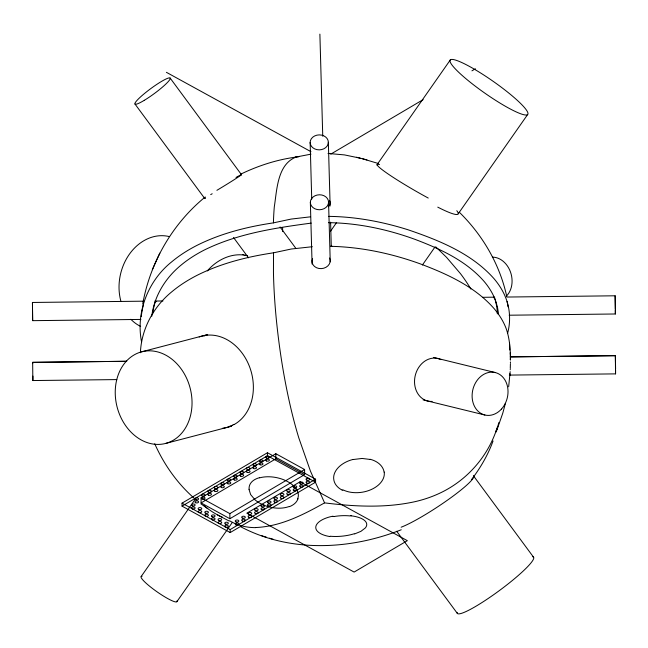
<?xml version="1.0" encoding="UTF-8"?>
<svg xmlns="http://www.w3.org/2000/svg" width="648" height="648" viewBox="0 0 648 648"><rect width="100%" height="100%" fill="white"/><g stroke="black" fill="none" stroke-linecap="round" stroke-linejoin="round"><path stroke-width="0.97" d="M510.462 360.086C510.446 349.58 509.733 338.92 506.299 328.941A156.751 89.238 -0.2 0 0 494.14 308.642C474.733 286.473 447.112 273.966 420.05 263.785C391.392 253.425 361.171 247.01 330.65 246.321M312.312 246.718L291.219 249.026L273.521 252.809L273.456 272.363A179.674 40.387 80.6 0 0 276.032 316.386C279.069 348.138 284.043 379.72 291.438 410.751A138.008 31.023 80.6 0 0 298.825 437.959L310.433 471.08L324.575 502.872C354.561 506.615 385.382 508.218 415.093 501.649A138.008 110.03 23.7 0 0 440.932 492.634C464.883 481.091 484.194 460.534 494.213 435.901A179.674 143.249 23.7 0 0 496.595 429.535M510.438 361.965L510.413 363.204M510.389 364.063L510.276 368.493M510.227 369.749L510.243 369.344M140.397 352.731C141.386 328.973 153.552 306.569 171.923 291.697A156.751 89.238 -0.2 0 1 196.765 275.481C220.733 263.372 247.074 256.754 273.521 252.809M510.162 371.644L508.656 386.783M510.243 359.664L510.454 357.024M32.659 320.614L32.449 302.462L143.726 301.182M32.87 380.498L32.902 376.083M151.786 316.248C154.151 296.176 165.402 277.968 180.889 265.275A147.525 83.981 -0.2 0 1 204.306 250.023C237.565 233.612 274.841 227.958 311.218 223.114M32.441 302.462L32.651 320.663L140.899 319.424M459.367 212.277C482.825 235.256 500.021 264.821 506.874 297.043L615.146 295.796L615.341 313.997M509.336 375.095L615.56 373.88L615.6 369.968M507.627 333.258C510.64 322.024 510.187 309.938 506.193 298.995A156.751 89.238 -0.2 0 0 494.035 278.697C471.76 253.53 439.522 240.521 408.434 229.902C382.652 221.721 355.76 216.691 328.666 216.375M142.722 303.993C150.125 262.578 172.279 224.046 204.833 197.3M496.319 431.924L498.822 422.593M505.359 403.583L502.767 413.189L497.154 429.268M297.983 498.587L297.821 499.065M495.955 431.365L497.502 426.765M493.055 440.964C488.041 454.88 480.484 467.791 471.558 479.544M159.781 253.125L152.329 269.673M330.569 231.142L336.353 222.871M376.836 164.973L450.303 59.94M141.151 576.542L195.526 498.798M176.864 601.717L232.397 522.32M422.407 265.008L435.132 246.815M458.274 213.727L527.683 114.485A47.353 7.225 35 0 0 474.036 69.012A47.353 7.225 35 0 0 465.256 78.141A47.353 7.225 35 0 0 527.683 114.485M207.303 270.953C216.959 259.573 232.64 251.942 247.641 255.774M330.78 154.127L423.136 99.63M471.93 70.835L475.421 68.777M182.039 503.14L267.438 452.741L315.576 479.172L315.584 482.169L230.186 532.567L182.048 506.129L182.039 503.14L230.178 529.57L315.576 479.172M182.048 506.129L267.446 455.738L315.584 482.169M201.074 497.826L275.837 453.713L304.609 469.517L304.633 474.611L229.878 518.724L201.099 502.921L201.074 497.826L229.854 513.629L304.609 469.517M201.099 502.921L275.854 458.808L304.633 474.611M233.944 424.383L232.681 425.096M324.575 502.872C303.345 514.739 280.616 526.484 255.822 527.529M240.829 174.101C259.062 165.313 278.681 159.068 298.809 156.743M289.211 506.493L288.465 506.752A24.826 15.017 13 0 1 255.093 499.908L250.614 494.554L248.994 489.289M401.25 529.764C350.22 549.885 290.361 552.898 240.813 526.808M354.537 533.968L360.896 531.352L365.294 527.99A24.826 10.085 -2.9 0 0 351.313 515.832M296.492 156.881C277.312 164.098 277.012 189.653 274.306 206.793A163.742 36.806 80.6 0 0 273.416 222.871C246.969 226.8 220.628 233.426 196.66 245.535A156.751 89.238 -0.2 0 0 171.817 261.752C148.173 280.503 135.554 312.409 141.612 342.152M141.345 351.896L207.692 334.579M165.937 443.354L231.304 426.287M353.281 459.513L362.127 458.452L370.105 459.44M295.002 157.237L311 154.151M273.416 222.863L291.114 219.081L310.206 216.861M332.918 516.488L333.728 516.335M154.848 301.061L162.948 300.964M482.614 297.311L494.756 297.173M509.125 315.212L615.349 313.988L615.389 310.076M116.826 379.59L32.854 380.546L32.651 362.354L126.733 361.276L32.659 362.345L32.724 363.609M328.423 222.669C357.793 223.009 386.905 229.198 414.469 239.161C439.911 248.751 465.88 260.545 484.113 281.426A147.525 83.981 -0.2 0 1 495.518 300.534L497.462 307.095L498.515 313.705M328.034 153.446L344.453 154.904L360.158 158.161M350.463 515.678L351.354 515.784M433.488 357.429L495.25 372.551M423.104 399.889L484.874 415.004M362.637 158.809L378.246 163.482M356.513 157.237L366.962 159.91M242.352 254.478L243.567 254.794M269.519 538.172L273.569 539.46M261.865 535.775L266.482 537.241M244.782 255.158L245.981 255.563M342.808 490.253L342.168 489.929M229.19 521.024L217.372 514.868M166.398 72.317L310.959 151.681M200.88 503.82L207.692 508.623M196.336 500.07C178.322 484.874 164.3 465.264 154.742 443.775M435.95 247.026L446.585 257.386L460.445 273.618A167.022 133.115 23.8 0 1 470.885 289.049M473.437 475.778L533.498 557.134M170.141 78.068L241.615 174.879M280.058 226.954L295.674 248.103M135.003 104.053L204.671 198.426M233.499 237.476L248.516 257.815M396.689 531.263L457.358 613.429M509.944 375.095L509.903 373.645M615.146 295.796L615.381 308.958M615.551 373.88L615.341 355.687L510.138 356.886L615.349 355.679L615.592 368.85M510.219 352.779L510.47 357.226M509.514 342.93L509.733 349.985M328.35 142.277A9.104 7.484 -1.6 0 1 314.717 148.91A9.104 7.484 -1.6 0 1 314.677 135.942A9.104 7.484 -1.6 0 1 328.35 142.277L330.14 205.983M330.593 222.167L331.274 246.434M328.56 202.16A9.104 7.484 -1.6 0 1 314.928 208.802A9.104 7.484 -1.6 0 1 314.879 195.834A9.104 7.484 -1.6 0 1 328.56 202.16L330.237 261.824M319.885 34.117L322.753 136.25M310.141 142.479L311.729 199.114M310.351 202.37L312.085 264.06M282.609 227.472L282.625 231.514M275.837 453.713L275.854 458.808M267.438 452.741L267.446 455.738M230.178 529.57L230.186 532.567M229.854 513.629L229.878 518.724M255.79 527.626A141.645 81.089 -61.3 0 1 229.756 520.854M249.116 489.313A26.001 15.171 15.6 0 1 259.411 477.706M297.837 499.065A25.88 15.35 11.8 0 1 289.421 506.671M259.565 477.851A25.207 14.766 11.3 0 1 287.534 481.545A25.207 14.766 11.3 0 1 297.748 498.523M370.202 459.286A26.001 18.144 -11.5 0 1 384.11 472.076M353.241 459.392A24.826 16.516 -11 0 0 333.906 480.225L334.028 480.848A25.88 17.18 -9.3 0 0 342.031 490.05M384.215 472.068A25.207 16.759 -8.4 0 1 370.931 489.685A25.207 16.759 -8.4 0 1 343.156 489.945M354.189 533.774A26.001 9.963 -5.2 0 1 330.156 536.236M333.906 516.569A25.88 10.992 -3.3 0 1 350.252 515.938M329.824 536.552A25.207 10.935 -3.7 0 1 315.811 526.784A25.207 10.935 -3.7 0 1 332.683 516.213M329.54 257.985A9.104 7.557 -5.5 0 1 321.246 268.62A9.104 7.557 -5.5 0 1 312.563 258.714M222.58 517.298A21.919 6.107 32 0 1 204.193 505.764M432.143 401.42A21.862 18.079 -76.7 0 1 415.101 376.18A21.862 18.079 -76.7 0 1 441.045 359.64M473.567 476.094A47.345 5.954 -33.3 0 1 447.314 500.264A47.345 5.954 -33.3 0 1 401.153 527.205M231.036 426.101A47.32 38.111 70.4 0 1 229.619 426.279M204.063 335.996A47.336 37.778 77.5 0 1 207.247 334.757M199.187 336.968A47.345 37.973 73.5 0 1 249.221 365.877A47.345 37.973 73.5 0 1 234.041 424.594M232.713 425.169A47.353 37.924 75.6 0 1 222.313 428.344M492.383 257.118A21.854 17.407 75.4 0 1 510.446 271.893A21.854 17.407 75.4 0 1 506.493 296.006M176.953 600.915A21.854 3.337 35 0 1 156.67 591.559A21.854 3.337 35 0 1 142.058 576.315M332.149 246.524A47.353 7.225 35 0 1 331.201 245.527M532.526 556.681A47.353 6.593 -36.4 0 1 499.543 590.45A47.353 6.593 -36.4 0 1 457.156 612.409M140.673 326.414A47.353 38.354 -76.2 0 1 130.872 319.278M120.925 301.32A47.353 38.354 -76.2 0 1 130.143 253.182A47.353 38.354 -76.2 0 1 169.185 236.569M152.58 313.745A9.202 0.891 -79.1 0 1 154.645 303.896A9.202 0.891 -79.1 0 1 156.038 301.733M493.42 297.788A9.21 1.328 80.4 0 1 495.817 302.122A9.21 1.328 80.4 0 1 497.308 313.867M141.232 316.613A9.185 0.753 -79.3 0 1 143.427 304.592M329.597 200.669A9.226 6.334 -3.5 0 1 328.285 206.761M507.052 301.49A9.234 1.361 81.4 0 1 508.032 306.828M205.554 198.272A21.935 1.96 -33.9 0 1 205.303 197.008M212.196 193.752A21.635 0.632 -31.3 0 1 210.705 194.611M236.018 177.447A21.951 0.64 -31.3 0 1 238.586 176.807A21.951 0.64 -31.3 0 1 216.894 190.318M428.239 198.053A47.474 3.88 29.8 0 1 387.844 173.794A47.474 3.88 29.8 0 1 379.542 164.592M456.8 210.721A47.417 6.075 32.2 0 1 437.765 207.141M300.065 481.772L246.848 513.175L354.116 572.071L407.333 540.667L300.065 481.772M195.712 499.77A1.823 1.037 -0.2 0 0 198.572 499.009A1.823 1.037 -0.2 0 0 195.988 497.988A1.823 1.037 -0.2 0 0 195.712 499.77M195.72 502.767A1.823 1.037 -0.2 0 0 198.58 502.006A1.823 1.037 -0.2 0 0 196.004 500.977A1.823 1.037 -0.2 0 0 195.72 502.767M202.152 495.979A1.823 1.037 -0.2 0 0 205.011 495.21A1.823 1.037 -0.2 0 0 202.427 494.189A1.823 1.037 -0.2 0 0 202.152 495.979M202.16 498.968A1.823 1.037 -0.2 0 0 205.019 498.207A1.823 1.037 -0.2 0 0 202.435 497.178A1.823 1.037 -0.2 0 0 202.16 498.968M208.583 492.18A1.823 1.037 -0.2 0 0 211.442 491.411A1.823 1.037 -0.2 0 0 208.867 490.39A1.823 1.037 -0.2 0 0 208.583 492.18M208.599 495.169A1.823 1.037 -0.2 0 0 211.459 494.408A1.823 1.037 -0.2 0 0 208.875 493.379A1.823 1.037 -0.2 0 0 208.599 495.169M215.023 488.381A1.823 1.037 -0.2 0 0 217.882 487.612A1.823 1.037 -0.2 0 0 215.298 486.591A1.823 1.037 -0.2 0 0 215.023 488.381M215.031 491.37A1.823 1.037 -0.2 0 0 217.89 490.609A1.823 1.037 -0.2 0 0 215.306 489.58A1.823 1.037 -0.2 0 0 215.031 491.37M221.462 484.583A1.823 1.037 -0.2 0 0 224.321 483.813A1.823 1.037 -0.2 0 0 221.738 482.792A1.823 1.037 -0.2 0 0 221.462 484.583M221.47 487.58A1.823 1.037 -0.2 0 0 224.329 486.81A1.823 1.037 -0.2 0 0 221.746 485.789A1.823 1.037 -0.2 0 0 221.47 487.58M227.894 480.784A1.823 1.037 -0.2 0 0 230.753 480.014A1.823 1.037 -0.2 0 0 228.169 478.994A1.823 1.037 -0.2 0 0 227.894 480.784M227.91 483.781A1.823 1.037 -0.2 0 0 230.769 483.011A1.823 1.037 -0.2 0 0 228.185 481.99A1.823 1.037 -0.2 0 0 227.91 483.781M234.333 476.985A1.823 1.037 -0.2 0 0 237.192 476.215A1.823 1.037 -0.2 0 0 234.608 475.195A1.823 1.037 -0.2 0 0 234.333 476.985M234.341 479.982A1.823 1.037 -0.2 0 0 237.2 479.212A1.823 1.037 -0.2 0 0 234.617 478.192A1.823 1.037 -0.2 0 0 234.341 479.982M240.773 473.186A1.823 1.037 -0.2 0 0 243.632 472.424A1.823 1.037 -0.2 0 0 241.048 471.396A1.823 1.037 -0.2 0 0 240.773 473.186M240.781 476.183A1.823 1.037 -0.2 0 0 243.64 475.413A1.823 1.037 -0.2 0 0 241.056 474.393A1.823 1.037 -0.2 0 0 240.781 476.183M247.204 469.387A1.823 1.037 -0.2 0 0 250.063 468.625A1.823 1.037 -0.2 0 0 247.479 467.597A1.823 1.037 -0.2 0 0 247.204 469.387M247.22 472.384A1.823 1.037 -0.2 0 0 250.079 471.614A1.823 1.037 -0.2 0 0 247.496 470.594A1.823 1.037 -0.2 0 0 247.22 472.384M253.643 465.588A1.823 1.037 -0.2 0 0 256.503 464.827A1.823 1.037 -0.2 0 0 253.919 463.798A1.823 1.037 -0.2 0 0 253.643 465.588M253.651 468.585A1.823 1.037 -0.2 0 0 256.511 467.815A1.823 1.037 -0.2 0 0 253.927 466.795A1.823 1.037 -0.2 0 0 253.651 468.585M260.083 461.789A1.823 1.037 -0.2 0 0 262.942 461.028A1.823 1.037 -0.2 0 0 260.358 459.999A1.823 1.037 -0.2 0 0 260.083 461.789M260.091 464.786A1.823 1.037 -0.2 0 0 262.95 464.025A1.823 1.037 -0.2 0 0 260.366 462.996A1.823 1.037 -0.2 0 0 260.091 464.786M266.514 457.99A1.823 1.037 -0.2 0 0 269.374 457.229A1.823 1.037 -0.2 0 0 266.79 456.2A1.823 1.037 -0.2 0 0 266.514 457.99M266.531 460.987A1.823 1.037 -0.2 0 0 269.39 460.226A1.823 1.037 -0.2 0 0 266.806 459.197A1.823 1.037 -0.2 0 0 266.531 460.987M218.83 520.433A1.823 1.037 -0.2 0 0 221.689 519.672A1.823 1.037 -0.2 0 0 219.105 518.643A1.823 1.037 -0.2 0 0 218.83 520.433M218.846 523.43A1.823 1.037 -0.2 0 0 221.705 522.661A1.823 1.037 -0.2 0 0 219.121 521.64A1.823 1.037 -0.2 0 0 218.846 523.43M212.188 516.788A1.823 1.037 -0.2 0 0 215.047 516.019A1.823 1.037 -0.2 0 0 212.463 514.998A1.823 1.037 -0.2 0 0 212.188 516.788M212.196 519.777A1.823 1.037 -0.2 0 0 215.055 519.016A1.823 1.037 -0.2 0 0 212.471 517.995A1.823 1.037 -0.2 0 0 212.196 519.777M205.546 513.135A1.823 1.037 -0.2 0 0 208.405 512.374A1.823 1.037 -0.2 0 0 205.821 511.345A1.823 1.037 -0.2 0 0 205.546 513.135M205.554 516.132A1.823 1.037 -0.2 0 0 208.413 515.371A1.823 1.037 -0.2 0 0 205.829 514.342A1.823 1.037 -0.2 0 0 205.554 516.132M198.896 509.49A1.823 1.037 -0.2 0 0 201.755 508.721A1.823 1.037 -0.2 0 0 199.171 507.7A1.823 1.037 -0.2 0 0 198.896 509.49M198.904 512.487A1.823 1.037 -0.2 0 0 201.763 511.718A1.823 1.037 -0.2 0 0 199.179 510.697A1.823 1.037 -0.2 0 0 198.904 512.487M192.254 505.837A1.823 1.037 -0.2 0 0 195.113 505.075A1.823 1.037 -0.2 0 0 192.529 504.055A1.823 1.037 -0.2 0 0 192.254 505.837M192.262 508.834A1.823 1.037 -0.2 0 0 195.121 508.073A1.823 1.037 -0.2 0 0 192.537 507.044A1.823 1.037 -0.2 0 0 192.262 508.834M236.002 521.899A1.823 1.037 -0.2 0 0 238.861 521.13A1.823 1.037 -0.2 0 0 236.277 520.109A1.823 1.037 -0.2 0 0 236.002 521.899M236.018 524.888A1.823 1.037 -0.2 0 0 238.877 524.127A1.823 1.037 -0.2 0 0 236.293 523.098A1.823 1.037 -0.2 0 0 236.018 524.888M242.441 518.1A1.823 1.037 -0.2 0 0 245.3 517.331A1.823 1.037 -0.2 0 0 242.716 516.31A1.823 1.037 -0.2 0 0 242.441 518.1M242.449 521.089A1.823 1.037 -0.2 0 0 245.309 520.328A1.823 1.037 -0.2 0 0 242.725 519.299A1.823 1.037 -0.2 0 0 242.449 521.089M248.881 514.301A1.823 1.037 -0.2 0 0 251.74 513.532A1.823 1.037 -0.2 0 0 249.156 512.511A1.823 1.037 -0.2 0 0 248.881 514.301M248.889 517.29A1.823 1.037 -0.2 0 0 251.748 516.529A1.823 1.037 -0.2 0 0 249.164 515.5A1.823 1.037 -0.2 0 0 248.889 517.29M255.312 510.503A1.823 1.037 -0.2 0 0 258.171 509.733A1.823 1.037 -0.2 0 0 255.587 508.712A1.823 1.037 -0.2 0 0 255.312 510.503M255.328 513.491A1.823 1.037 -0.2 0 0 258.179 512.73A1.823 1.037 -0.2 0 0 255.604 511.709A1.823 1.037 -0.2 0 0 255.328 513.491M261.752 506.704A1.823 1.037 -0.2 0 0 264.611 505.934A1.823 1.037 -0.2 0 0 262.027 504.914A1.823 1.037 -0.2 0 0 261.752 506.704M261.76 509.701A1.823 1.037 -0.2 0 0 264.619 508.931A1.823 1.037 -0.2 0 0 262.035 507.911A1.823 1.037 -0.2 0 0 261.76 509.701M268.191 502.905A1.823 1.037 -0.2 0 0 271.042 502.135A1.823 1.037 -0.2 0 0 268.466 501.115A1.823 1.037 -0.2 0 0 268.191 502.905M268.199 505.902A1.823 1.037 -0.2 0 0 271.058 505.132A1.823 1.037 -0.2 0 0 268.475 504.112A1.823 1.037 -0.2 0 0 268.199 505.902M274.622 499.106A1.823 1.037 -0.2 0 0 277.482 498.344A1.823 1.037 -0.2 0 0 274.898 497.316A1.823 1.037 -0.2 0 0 274.622 499.106M274.631 502.103A1.823 1.037 -0.2 0 0 277.49 501.333A1.823 1.037 -0.2 0 0 274.906 500.313A1.823 1.037 -0.2 0 0 274.631 502.103M281.062 495.307A1.823 1.037 -0.2 0 0 283.921 494.546A1.823 1.037 -0.2 0 0 281.337 493.517A1.823 1.037 -0.2 0 0 281.062 495.307M281.07 498.304A1.823 1.037 -0.2 0 0 283.929 497.534A1.823 1.037 -0.2 0 0 281.345 496.514A1.823 1.037 -0.2 0 0 281.07 498.304M287.493 491.508A1.823 1.037 -0.2 0 0 290.353 490.747A1.823 1.037 -0.2 0 0 287.769 489.718A1.823 1.037 -0.2 0 0 287.493 491.508M287.51 494.505A1.823 1.037 -0.2 0 0 290.369 493.736A1.823 1.037 -0.2 0 0 287.785 492.715A1.823 1.037 -0.2 0 0 287.51 494.505M293.933 487.709A1.823 1.037 -0.2 0 0 296.792 486.948A1.823 1.037 -0.2 0 0 294.208 485.919A1.823 1.037 -0.2 0 0 293.933 487.709M293.941 490.706A1.823 1.037 -0.2 0 0 296.8 489.937A1.823 1.037 -0.2 0 0 294.216 488.916A1.823 1.037 -0.2 0 0 293.941 490.706M300.372 483.91A1.823 1.037 -0.2 0 0 303.232 483.149A1.823 1.037 -0.2 0 0 300.648 482.12A1.823 1.037 -0.2 0 0 300.372 483.91M300.38 486.907A1.823 1.037 -0.2 0 0 303.24 486.146A1.823 1.037 -0.2 0 0 300.656 485.117A1.823 1.037 -0.2 0 0 300.38 486.907M306.804 480.111A1.823 1.037 -0.2 0 0 309.663 479.35A1.823 1.037 -0.2 0 0 307.079 478.321A1.823 1.037 -0.2 0 0 306.804 480.111M306.82 483.108A1.823 1.037 -0.2 0 0 309.679 482.347A1.823 1.037 -0.2 0 0 307.095 481.318A1.823 1.037 -0.2 0 0 306.82 483.108M225.488 527.075A1.823 1.037 -0.2 0 0 228.347 526.314A1.823 1.037 -0.2 0 0 225.763 525.285A1.823 1.037 -0.2 0 0 225.488 527.075M225.48 524.086A1.823 1.037 -0.2 0 0 228.339 523.317A1.823 1.037 -0.2 0 0 225.755 522.296A1.823 1.037 -0.2 0 0 225.48 524.086M144.293 100.319A21.854 3.046 -36.4 0 0 170.238 78.27A21.854 3.046 -36.4 0 0 143.184 94.592A21.854 3.046 -36.4 0 0 144.293 100.319M501.39 409.155A21.854 17.699 -76.2 0 0 496.465 372.9A21.854 17.699 -76.2 0 0 472.327 399.273A21.854 17.699 -76.2 0 0 501.39 409.155M116.616 380.23A47.353 37.722 75.4 0 0 163.312 443.945A47.353 37.722 75.4 0 0 181.003 368.696A47.353 37.722 75.4 0 0 116.616 380.23"/></g></svg>
